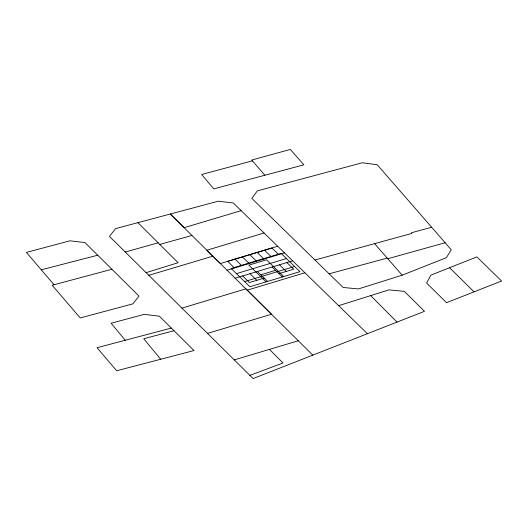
<?xml version="1.0" encoding="UTF-8"?>
<svg xmlns="http://www.w3.org/2000/svg" width="528" height="528" viewBox="0 0 528 528"><rect width="100%" height="100%" fill="white"/><g stroke="black" fill="none" stroke-linecap="round" stroke-linejoin="round"><path stroke-width="0.79" d="M402.197 275.174L446.371 257.684L451.268 249.777L377.236 164.749L362.34 162.756L257.354 190.859L251.816 198.409L343.147 287.47L358.433 288.928L402.197 275.174L374.576 243.646M449.585 267.716L431.059 275.055L426.565 282.988L446.516 302.663L501.6 281.028L476.87 256.892L449.585 267.716L474.045 291.852M367.402 333.716L233.323 202.996L218.269 201.208L115.619 228.611L109.474 236.392L253.117 378.563L424.492 311.309L404.243 291.337L388.958 289.872L338.646 305.666M249.889 375.375L283.021 362.993L269.445 349.391M146.111 272.646L178.127 262.706L137.92 222.658M264.073 232.987L206.877 250.239L220.295 263.551L277.669 246.239M227.033 270.217L284.473 252.872M236.412 273.636L286.414 258.535M235.105 278.197L292.637 260.825M260.792 274.791L275.537 270.336M244.576 281.589L294.584 266.495M264.191 278.098L249.447 282.546L242.642 275.92M278.929 273.649L293.674 269.194L286.869 262.568M181.942 308.121L245.876 288.849L271.517 314.266L207.464 333.392M247.216 290.176L304.88 272.765M241.157 210.646L184.107 227.687L170.28 214.012L312.827 355.139M148.784 275.319L212.863 256.179M234.247 359.898L298.3 340.771M125.268 252.021L158.149 242.814M159.806 244.464L191.921 235.442M387.796 258.72L445.137 242.748M314.978 260.014L411.82 233.422L411.305 232.795L431.647 227.231M252.417 160.842L201.67 174.497L213.814 188.872L303.864 164.828L290.354 149.437L251.717 160.043L264.871 175.243M329.129 273.808L387.235 258.093M111.91 269.26L52.16 285.252L80.216 317.942L132.891 303.851L138.996 296.069L84.975 242.603L69.94 240.801L26.4 252.417L54.047 284.744M171.336 328.079L97.046 347.714L116.668 370.762L194.02 350.552L159.344 316.186L144.23 314.365L111.111 323.228L125.275 340.256M174.016 330.726L143.728 338.732L160.717 359.245M41.27 269.808L97.72 255.215M278.705 254.615L271.9 247.982L227.674 261.34L234.478 267.967M264.528 250.213L271.333 256.839M279.497 264.792L286.301 271.418M283.734 276.547L266.534 259.789L248.84 265.122L266.046 281.886M257.156 252.437L263.96 259.063M272.131 267.016L282.341 276.969M249.79 254.661L256.595 261.287M242.418 256.885L249.223 263.518M257.387 271.471L267.597 281.417M235.046 259.109L241.85 265.742M250.015 273.695L256.819 280.322M370.656 295.607L397.043 322.087M281.107 253.361L231.099 268.462L249.889 286.763L299.891 271.669L281.107 253.361"/></g></svg>
